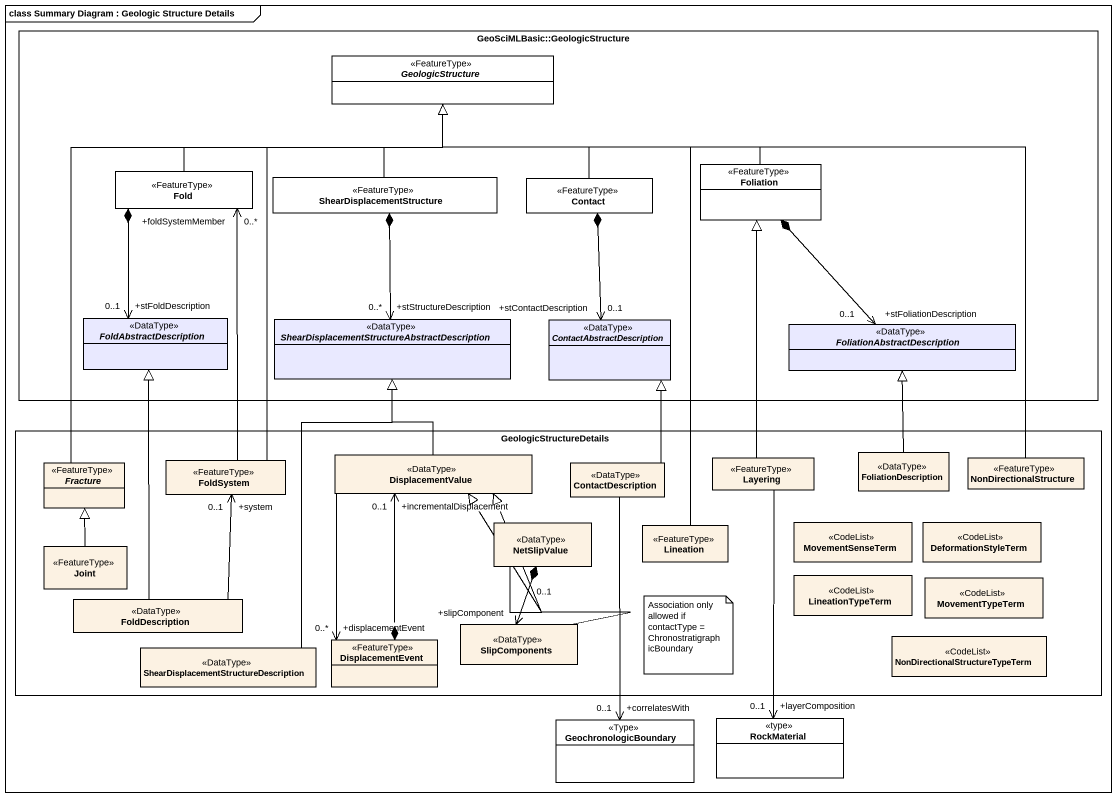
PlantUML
@startuml
mainframe class Summary Diagram : Geologic Structure Details
hide circle
hide empty members
rectangle "GeoSciMLBasic::GeologicStructure" as GeoSciMLBasic {
  abstract class GeologicStructure <<FeatureType>> #FFFFFF
  class Foliation <<FeatureType>> #FFFFFF
  class Fold <<FeatureType>> #FFFFFF
  class ShearDisplacementStructure <<FeatureType>> #FFFFFF
  class Contact <<FeatureType>> #FFFFFF
  abstract class FoldAbstractDescription <<DataType>> #E9E9FF
  abstract class "ShearDisplacementStructureAbstractDescription" as ShearDisplacementStructureAb <<DataType>> #E9E9FF
  abstract class ContactAbstractDescription <<DataType>> #E9E9FF
  abstract class FoliationAbstractDescription <<DataType>> #E9E9FF
}
rectangle GeologicStructureDetails {
  abstract class Fracture <<FeatureType>> #FCF2E3
  class FoldSystem <<FeatureType>> #FCF2E3
  class DisplacementValue <<DataType>> #FCF2E3
  class ContactDescription <<DataType>> #FCF2E3
  class Layering <<FeatureType>> #FCF2E3
  class FoliationDescription <<DataType>> #FCF2E3
  class NonDirectionalStructure <<FeatureType>> #FCF2E3
  class Joint <<FeatureType>> #FCF2E3
  class NetSlipValue <<DataType>> #FCF2E3
  class Lineation <<FeatureType>> #FCF2E3
  class MovementSenseTerm <<CodeList>> #FCF2E3
  class DeformationStyleTerm <<CodeList>> #FCF2E3
  class LineationTypeTerm <<CodeList>> #FCF2E3
  class MovementTypeTerm <<CodeList>> #FCF2E3
  class FoldDescription <<DataType>> #FCF2E3
  class SlipComponents <<DataType>> #FCF2E3
  class "ShearDisplacementStructureDescription" as ShearDisplacementStructureDe <<DataType>> #FCF2E3
  class DisplacementEvent <<FeatureType>> #FCF2E3
  class "NonDirectionalStructureTypeTerm" as NonDirectionalStructureTypeT <<CodeList>> #FCF2E3
}
class GeochronologicBoundary <<Type>> #FFFFFF
class RockMaterial <<type>> #FFFFFF
Foliation -left-|> GeologicStructure
Foliation *--> "+stFoliationDescription\n0..1" FoliationAbstractDescription
Fold -right-|> GeologicStructure
Fold *--> "+stFoldDescription\n0..1" FoldAbstractDescription
ShearDisplacementStructure -up-|> GeologicStructure
ShearDisplacementStructure *--> "+stStructureDescription\n0..*" ShearDisplacementStructureAb
Contact -up-|> GeologicStructure
Contact *--> "+stContactDescription\n0..1" ContactAbstractDescription
Fracture -up-|> GeologicStructure
FoldSystem -up-|> GeologicStructure
FoldSystem -up-> "+foldSystemMember\n0..*" Fold
DisplacementValue -up-|> ShearDisplacementStructureAb
DisplacementValue --> "+displacementEvent\n0..*" DisplacementEvent
ContactDescription -up-|> ContactAbstractDescription
ContactDescription --> "+correlatesWith\n0..1" GeochronologicBoundary
Layering -up-|> Foliation
Layering --> "+layerComposition\n0..1" RockMaterial
FoliationDescription -up-|> FoliationAbstractDescription
NonDirectionalStructure -up-|> GeologicStructure
Joint -up-|> Fracture
NetSlipValue -up-|> DisplacementValue
NetSlipValue *--> "+slipComponent\n0..1" SlipComponents
Lineation -up-|> GeologicStructure
FoldDescription -up-|> FoldAbstractDescription
FoldDescription -up-> "+system\n0..1" FoldSystem
SlipComponents -up-|> DisplacementValue
ShearDisplacementStructureDe -up-|> ShearDisplacementStructureAb
DisplacementEvent *-up-> "+incrementalDisplacement\n0..1" DisplacementValue
note as N1
  Association only allowed if contactType = ChronostratigraphicBoundary
end note
@enduml
